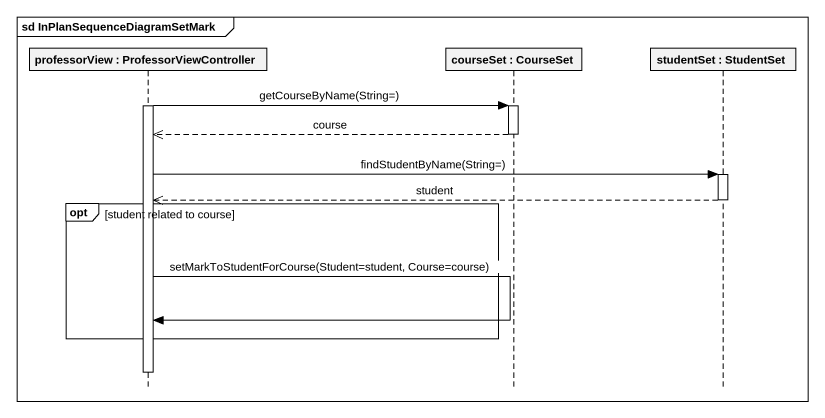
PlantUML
@startuml
mainframe sd InPlanSequenceDiagramSetMark
hide footbox
participant "professorView : ProfessorViewController" as professorView
participant "courseSet : CourseSet" as courseSet
participant "studentSet : StudentSet" as studentSet

activate professorView
professorView -> courseSet : getCourseByName(String=)
activate courseSet
courseSet -->> professorView : course
deactivate courseSet
professorView -> studentSet : findStudentBуName(String=)
activate studentSet
studentSet -->> professorView : student
deactivate studentSet
opt student related to course
  professorView -> professorView : setMarkToStudentForCourse(Student=student, Course=course)
end
deactivate professorView
@enduml
